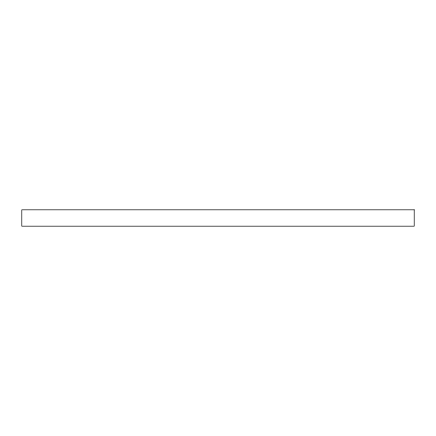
<?xml version="1.0" encoding="UTF-8"?>
<svg xmlns="http://www.w3.org/2000/svg" width="436" height="436" viewBox="0 0 436 436"><rect width="100%" height="100%" fill="white"/><g stroke="black" fill="none" stroke-linecap="round" stroke-linejoin="round"><path stroke-width="0.65" d="M414.2 209.825L21.8 209.825L21.8 226.175L414.2 226.175L414.2 209.825"/></g></svg>
